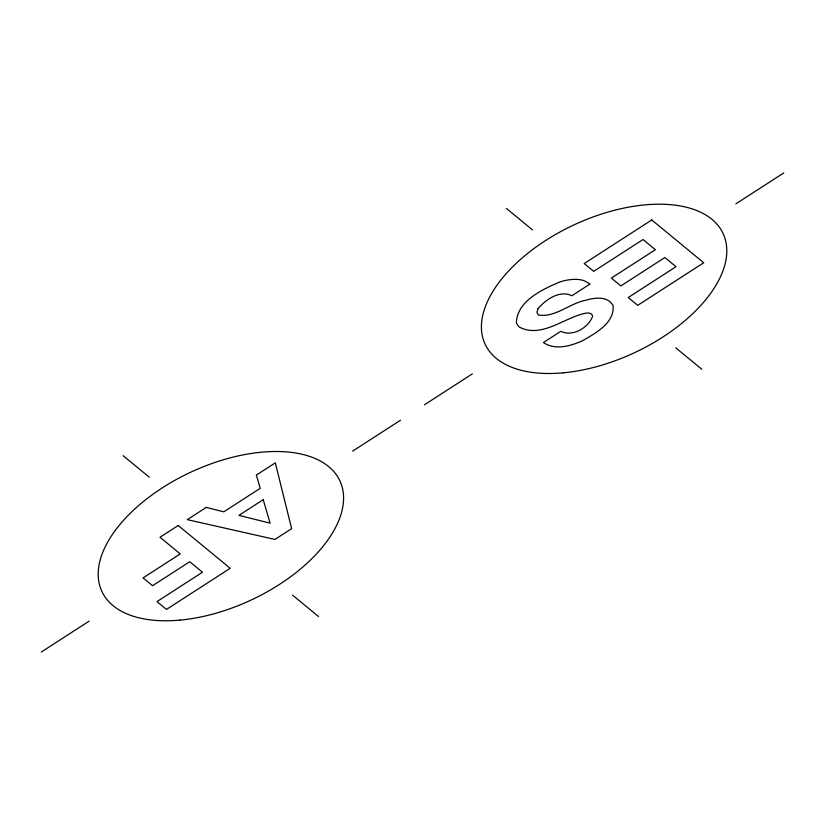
<?xml version="1.0" encoding="UTF-8"?>
<svg xmlns="http://www.w3.org/2000/svg" width="825" height="825" viewBox="0 0 825 825"><rect width="100%" height="100%" fill="white"/><g stroke="black" fill="none" stroke-linecap="round" stroke-linejoin="round"><path stroke-width="1.24" d="M41.25 652.049L89.152 621.143M352.626 451.141L400.527 420.224M424.473 404.776L472.374 373.859M735.848 203.858L783.75 172.951M506.416 208.436L532.465 229.886M675.757 347.841L701.817 369.28M123.183 455.72L149.243 477.159M292.535 595.114L318.584 616.564M537.91 308.849L536.931 312.386L538.312 314.954C554.802 317.996 569.745 303.27 585.688 300.269C594.66 297.577 607.726 295.835 613.078 305.559C614.78 323.101 595.258 333.341 582.295 340.88C570.374 346.098 555.132 350.543 543.417 342.54L560.856 331.279C572.344 337.208 588.493 327.752 592.556 316.408A9.487 5.115 -24.9 0 0 584.224 313.49C563.248 318.388 540.643 338.735 518.935 326.855L516.378 323.101C516.79 301.156 541.984 289.647 559.505 282.088A34.351 18.511 -24.9 0 1 584.337 280.799L590.081 283.975L571.89 295.742C559.67 289.75 545.624 299.599 537.91 308.849M178.21 525.504L159.998 537.261L180.232 553.915L143.055 577.913L152.553 585.729L189.74 561.732L202.486 572.23L156.956 601.611L166.454 609.428L230.196 568.301L178.21 525.504M206.26 507.406L187.285 519.647L274.942 539.426L291.637 528.65L275.323 462.846L256.348 475.087L260.236 488.317L223.812 511.82L206.26 507.406M651.74 219.966L584.203 263.546L593.701 271.363L643.026 239.539L655.38 249.697L611.366 278.097L620.864 285.924L664.878 257.524L676.015 266.692L628.207 297.536L637.704 305.353L703.725 262.752L651.74 219.966M263.227 499.702L238.951 515.367L270.084 523.163L263.227 499.702M180.015 620.111A131.227 70.703 -24.9 0 0 341.509 484.904A131.227 70.703 -24.9 0 0 141.137 503.405A131.227 70.703 -24.9 0 0 180.015 620.111M563.227 372.828A131.227 70.703 -24.9 0 0 724.732 237.621A131.227 70.703 -24.9 0 0 524.36 256.111A131.227 70.703 -24.9 0 0 563.227 372.828"/></g></svg>
